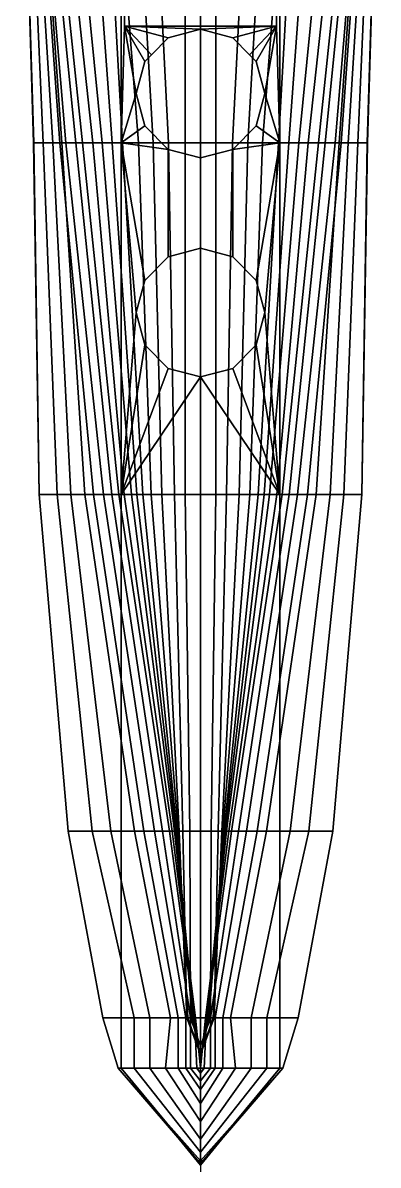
# Model space of a CAD drawing. Header units: millimetres. Extents: x -8 to 8, y -200 to 14.
# Drawn here: x -7.58 to 7.58, y -200.08 to -151.25 of the extents above; entities that cross this region are included whole.
import ezdxf

# ---------------------------------------------------------------- set-up
doc = ezdxf.new("R2010")
doc.units = ezdxf.units.MM
doc.layers.add('drawing', color=9, linetype='Continuous')
doc.layers.add('superstructure', color=3, linetype='Continuous')

msp = doc.modelspace()

# ---------------------------------------------------------------- linework, layer by layer
for points in [[(-3.38, -141.14, -31.53), (-7.58, -141.14, -31.83), (-7.13, -156.39, -31.77), (-3.38, -156.39, -31.53)], [(-7.58, -141.14, -31.83), (-7.58, -141.14, -32.03), (-7.11, -156.39, -31.89), (-7.13, -156.39, -31.77)], [(-7.58, -141.14, -32.03), (-7.39, -141.14, -33.03), (-6.72, -156.39, -33.03), (-7.11, -156.39, -31.89)], [(-7.39, -141.14, -33.03), (-7.25, -141.14, -34.03), (-6.3, -156.39, -34.53), (-6.72, -156.39, -33.03)], [(-7.25, -141.14, -34.03), (-6.99, -141.14, -36.16), (-5.92, -156.39, -36.22), (-6.3, -156.39, -34.53)], [(-6.99, -141.14, -36.16), (-7.1, -141.14, -36.37), (-6.01, -156.39, -36.35), (-5.92, -156.39, -36.22)], [(-7.1, -141.14, -36.37), (-7.03, -141.14, -37.94), (-5.74, -156.39, -37.94), (-6.01, -156.39, -36.35)], [(-7.03, -141.14, -37.94), (-6.84, -141.14, -39.32), (-5.32, -156.39, -39.32), (-5.74, -156.39, -37.94)], [(-6.84, -141.14, -39.32), (-6.63, -141.14, -40.07), (-5.03, -156.39, -40.07), (-5.32, -156.39, -39.32)], [(-6.63, -141.14, -40.07), (-6.24, -141.14, -41.01), (-4.6, -156.39, -41.01), (-5.03, -156.39, -40.07)], [(-6.24, -141.14, -41.01), (-5.7, -141.14, -41.95), (-4.19, -156.39, -41.75), (-4.6, -156.39, -41.01)], [(-5.7, -141.14, -41.95), (-4.88, -141.14, -42.9), (-3.77, -156.39, -42.37), (-4.19, -156.39, -41.75)], [(-4.88, -141.14, -42.9), (-4.18, -141.14, -43.5), (-3.33, -156.39, -42.93), (-3.77, -156.39, -42.37)], [(-4.18, -141.14, -43.5), (-3.83, -141.14, -43.78), (-2.65, -156.39, -43.59), (-3.33, -156.39, -42.93)], [(-3.83, -141.14, -43.78), (-2.89, -141.14, -44.27), (-2.02, -156.39, -44.07), (-2.65, -156.39, -43.59)], [(-3.25, -141.14, -31.47), (-3.38, -141.14, -31.53), (-3.38, -156.39, -31.53), (-3.25, -151.4, -31.47)], [(-2.89, -141.14, -44.27), (-2.14, -141.14, -44.53), (-1.37, -156.39, -44.39), (-2.02, -156.39, -44.07)], [(-2.14, -141.14, -44.53), (-0.66, -141.14, -44.66), (-0.66, -156.39, -44.59), (-1.37, -156.39, -44.39)], [(0, -156.39, -44.66), (-0.66, -156.39, -44.59), (-0.66, -141.14, -44.66), (0, -141.14, -44.66)], [(0, -141.14, -44.66), (0.66, -141.14, -44.66), (0.66, -156.39, -44.59), (0, -156.39, -44.66)], [(1.37, -156.39, -44.39), (0.66, -156.39, -44.59), (0.66, -141.14, -44.66), (2.14, -141.14, -44.53)], [(2.02, -156.39, -44.07), (1.37, -156.39, -44.39), (2.14, -141.14, -44.53), (2.89, -141.14, -44.27)], [(2.65, -156.39, -43.59), (2.02, -156.39, -44.07), (2.89, -141.14, -44.27), (3.83, -141.14, -43.78)], [(3.33, -156.39, -42.93), (2.65, -156.39, -43.59), (3.83, -141.14, -43.78), (4.18, -141.14, -43.5)], [(3.25, -151.4, -31.47), (3.38, -156.39, -31.53), (3.38, -141.14, -31.53), (3.25, -141.14, -31.47)], [(3.77, -156.39, -42.37), (3.33, -156.39, -42.93), (4.18, -141.14, -43.5), (4.88, -141.14, -42.9)], [(3.38, -156.39, -31.53), (7.13, -156.39, -31.77), (7.58, -141.14, -31.83), (3.38, -141.14, -31.53)], [(4.19, -156.39, -41.75), (3.77, -156.39, -42.37), (4.88, -141.14, -42.9), (5.7, -141.14, -41.95)], [(4.6, -156.39, -41.01), (4.19, -156.39, -41.75), (5.7, -141.14, -41.95), (6.24, -141.14, -41.01)], [(5.03, -156.39, -40.07), (4.6, -156.39, -41.01), (6.24, -141.14, -41.01), (6.63, -141.14, -40.07)], [(5.32, -156.39, -39.32), (5.03, -156.39, -40.07), (6.63, -141.14, -40.07), (6.84, -141.14, -39.32)], [(5.74, -156.39, -37.94), (5.32, -156.39, -39.32), (6.84, -141.14, -39.32), (7.03, -141.14, -37.94)], [(6.01, -156.39, -36.35), (5.74, -156.39, -37.94), (7.03, -141.14, -37.94), (7.1, -141.14, -36.37)], [(5.92, -156.39, -36.22), (6.01, -156.39, -36.35), (7.1, -141.14, -36.37), (6.99, -141.14, -36.16)], [(6.3, -156.39, -34.53), (5.92, -156.39, -36.22), (6.99, -141.14, -36.16), (7.25, -141.14, -34.03)], [(6.72, -156.39, -33.03), (6.3, -156.39, -34.53), (7.25, -141.14, -34.03), (7.39, -141.14, -33.03)], [(7.11, -156.39, -31.89), (6.72, -156.39, -33.03), (7.39, -141.14, -33.03), (7.58, -141.14, -32.03)], [(7.13, -156.39, -31.77), (7.11, -156.39, -31.89), (7.58, -141.14, -32.03), (7.58, -141.14, -31.83)], [(-2.75, -154.28, -31.47), (-3.25, -151.4, -31.47), (-3.38, -156.39, -31.53)], [(-2.382, -152.905, -31.47), (-3.25, -151.4, -31.47), (-2.75, -154.28, -31.47)], [(-2.094, -152.618, -31.47), (-3.25, -151.4, -31.47), (-2.382, -152.905, -31.47)], [(2.382, -152.905, -31.47), (3.25, -151.4, -31.47), (2.094, -152.618, -31.47)], [(2.75, -154.28, -31.47), (3.25, -151.4, -31.47), (2.382, -152.905, -31.47)], [(3.38, -156.39, -31.53), (3.25, -151.4, -31.47), (2.75, -154.28, -31.47)], [(-2.382, -155.655, -31.47), (-2.75, -154.28, -31.47), (-3.38, -156.39, -31.53)], [(3.38, -156.39, -31.53), (2.75, -154.28, -31.47), (2.382, -155.655, -31.47)], [(-1.375, -156.662, -31.47), (-2.382, -155.655, -31.47), (-3.38, -156.39, -31.53)], [(3.38, -156.39, -31.53), (2.382, -155.655, -31.47), (1.375, -156.662, -31.47)], [(-7.13, -156.39, -31.77), (-7.11, -156.39, -31.89), (-6.89, -171.41, -31.77), (-6.89, -171.41, -31.66)], [(-3.38, -156.39, -31.53), (-7.13, -156.39, -31.77), (-6.89, -171.41, -31.66), (-3.38, -171.41, -31.42)], [(-7.11, -156.39, -31.89), (-6.72, -156.39, -33.03), (-6.12, -171.41, -32.74), (-6.89, -171.41, -31.77)], [(-6.72, -156.39, -33.03), (-6.3, -156.39, -34.53), (-5.53, -171.41, -33.62), (-6.12, -171.41, -32.74)], [(-6.3, -156.39, -34.53), (-5.92, -156.39, -36.22), (-4.93, -171.41, -34.8), (-5.53, -171.41, -33.62)], [(-6.01, -156.39, -36.35), (-5.74, -156.39, -37.94), (-4.14, -171.41, -36.9), (-4.56, -171.41, -35.65)], [(-5.92, -156.39, -36.22), (-6.01, -156.39, -36.35), (-4.56, -171.41, -35.65), (-4.93, -171.41, -34.8)], [(-5.74, -156.39, -37.94), (-5.32, -156.39, -39.32), (-3.78, -171.41, -38.15), (-4.14, -171.41, -36.9)], [(-5.32, -156.39, -39.32), (-5.03, -156.39, -40.07), (-3.48, -171.41, -39.51), (-3.78, -171.41, -38.15)], [(-5.03, -156.39, -40.07), (-4.6, -156.39, -41.01), (-3.26, -171.41, -40.33), (-3.48, -171.41, -39.51)], [(-4.6, -156.39, -41.01), (-4.19, -156.39, -41.75), (-2.95, -171.41, -41.25), (-3.26, -171.41, -40.33)], [(-4.19, -156.39, -41.75), (-3.77, -156.39, -42.37), (-2.72, -171.41, -41.88), (-2.95, -171.41, -41.25)], [(-3.77, -156.39, -42.37), (-3.33, -156.39, -42.93), (-2.46, -171.41, -42.41), (-2.72, -171.41, -41.88)], [(-1.375, -156.662, -31.47), (-3.38, -156.39, -31.53), (-2.382, -162.265, -31.42), (-1.375, -161.258, -31.43)], [(-3.38, -156.39, -31.53), (-3.38, -156.39, -31.53), (-2.75, -163.64, -31.41), (-2.382, -162.265, -31.42)], [(-3.38, -156.39, -31.53), (-3.38, -156.39, -31.53), (-3.38, -171.41, -31.42), (-2.75, -163.64, -31.41)], [(-3.33, -156.39, -42.93), (-2.65, -156.39, -43.59), (-2.11, -171.41, -43.08), (-2.46, -171.41, -42.41)], [(-2.65, -156.39, -43.59), (-2.02, -156.39, -44.07), (-1.65, -171.41, -43.71), (-2.11, -171.41, -43.08)], [(-2.02, -156.39, -44.07), (-1.37, -156.39, -44.39), (-1.11, -171.41, -44.22), (-1.65, -171.41, -43.71)], [(0, -157.03, -31.47), (-1.375, -156.662, -31.47), (-1.375, -161.258, -31.43), (0, -160.89, -31.43)], [(-1.37, -156.39, -44.39), (-0.66, -156.39, -44.59), (-0.66, -171.41, -44.49), (-1.11, -171.41, -44.22)], [(0, -171.41, -44.66), (-0.66, -171.41, -44.49), (-0.66, -156.39, -44.59), (0, -156.39, -44.66)], [(0, -156.39, -44.66), (0.66, -156.39, -44.59), (0.66, -171.41, -44.49), (0, -171.41, -44.66)], [(1.375, -156.662, -31.47), (0, -157.03, -31.47), (0, -160.89, -31.43), (1.375, -161.258, -31.43)], [(1.11, -171.41, -44.22), (0.66, -171.41, -44.49), (0.66, -156.39, -44.59), (1.37, -156.39, -44.39)], [(1.65, -171.41, -43.71), (1.11, -171.41, -44.22), (1.37, -156.39, -44.39), (2.02, -156.39, -44.07)], [(3.38, -156.39, -31.53), (1.375, -156.662, -31.47), (1.375, -161.258, -31.43), (2.382, -162.265, -31.42)], [(2.11, -171.41, -43.08), (1.65, -171.41, -43.71), (2.02, -156.39, -44.07), (2.65, -156.39, -43.59)], [(2.46, -171.41, -42.41), (2.11, -171.41, -43.08), (2.65, -156.39, -43.59), (3.33, -156.39, -42.93)], [(3.38, -156.39, -31.53), (3.38, -156.39, -31.53), (2.382, -162.265, -31.42), (2.75, -163.64, -31.41)], [(2.72, -171.41, -41.88), (2.46, -171.41, -42.41), (3.33, -156.39, -42.93), (3.77, -156.39, -42.37)], [(2.95, -171.41, -41.25), (2.72, -171.41, -41.88), (3.77, -156.39, -42.37), (4.19, -156.39, -41.75)], [(3.38, -156.39, -31.53), (3.38, -156.39, -31.53), (2.75, -163.64, -31.41), (3.38, -171.41, -31.42)], [(3.26, -171.41, -40.33), (2.95, -171.41, -41.25), (4.19, -156.39, -41.75), (4.6, -156.39, -41.01)], [(3.48, -171.41, -39.51), (3.26, -171.41, -40.33), (4.6, -156.39, -41.01), (5.03, -156.39, -40.07)], [(3.38, -171.41, -31.42), (6.89, -171.41, -31.66), (7.13, -156.39, -31.77), (3.38, -156.39, -31.53)], [(3.78, -171.41, -38.15), (3.48, -171.41, -39.51), (5.03, -156.39, -40.07), (5.32, -156.39, -39.32)], [(4.14, -171.41, -36.9), (3.78, -171.41, -38.15), (5.32, -156.39, -39.32), (5.74, -156.39, -37.94)], [(4.56, -171.41, -35.65), (4.14, -171.41, -36.9), (5.74, -156.39, -37.94), (6.01, -156.39, -36.35)], [(4.93, -171.41, -34.8), (4.56, -171.41, -35.65), (6.01, -156.39, -36.35), (5.92, -156.39, -36.22)], [(5.53, -171.41, -33.62), (4.93, -171.41, -34.8), (5.92, -156.39, -36.22), (6.3, -156.39, -34.53)], [(6.12, -171.41, -32.74), (5.53, -171.41, -33.62), (6.3, -156.39, -34.53), (6.72, -156.39, -33.03)], [(6.89, -171.41, -31.77), (6.12, -171.41, -32.74), (6.72, -156.39, -33.03), (7.11, -156.39, -31.89)], [(6.89, -171.41, -31.66), (6.89, -171.41, -31.77), (7.11, -156.39, -31.89), (7.13, -156.39, -31.77)], [(-2.75, -163.64, -31.41), (-2.75, -163.64, -31.41), (-3.38, -171.41, -31.42), (-2.382, -165.015, -31.4)], [(2.75, -163.64, -31.41), (2.75, -163.64, -31.41), (2.382, -165.015, -31.4), (3.38, -171.41, -31.42)], [(-2.382, -165.015, -31.4), (-2.382, -165.015, -31.4), (-3.38, -171.41, -31.42), (-1.375, -166.022, -31.39)], [(2.382, -165.015, -31.4), (2.382, -165.015, -31.4), (1.375, -166.022, -31.39), (3.38, -171.41, -31.42)], [(-1.375, -166.022, -31.39), (-1.375, -166.022, -31.39), (-3.38, -171.41, -31.42), (0, -166.39, -31.39)], [(0, -166.39, -31.39), (0, -166.39, -31.39), (-3.38, -171.41, -31.42), (0, -171.41, -31.35)], [(1.375, -166.022, -31.39), (1.375, -166.022, -31.39), (0, -166.39, -31.39), (3.38, -171.41, -31.42)], [(0, -166.39, -31.39), (0, -166.39, -31.39), (0, -171.41, -31.35), (3.38, -171.41, -31.42)], [(-6.89, -171.41, -31.77), (-6.12, -171.41, -32.74), (-4.62, -185.81, -32.26), (-5.65, -185.81, -31.59)], [(-3.38, -171.41, -31.42), (-6.89, -171.41, -31.66), (-5.65, -185.81, -31.48), (-3.38, -185.81, -31.26)], [(-6.89, -171.41, -31.66), (-6.89, -171.41, -31.77), (-5.65, -185.81, -31.59), (-5.65, -185.81, -31.48)], [(-6.12, -171.41, -32.74), (-5.53, -171.41, -33.62), (-3.82, -185.81, -33.12), (-4.62, -185.81, -32.26)], [(-5.53, -171.41, -33.62), (-4.93, -171.41, -34.8), (-2.82, -185.81, -34.8), (-3.82, -185.81, -33.12)], [(-4.93, -171.41, -34.8), (-4.56, -171.41, -35.65), (-2.42, -185.81, -35.65), (-2.82, -185.81, -34.8)], [(-4.56, -171.41, -35.65), (-4.14, -171.41, -36.9), (-1.97, -185.81, -36.9), (-2.42, -185.81, -35.65)], [(-4.14, -171.41, -36.9), (-3.78, -171.41, -38.15), (-1.62, -185.81, -38.15), (-1.97, -185.81, -36.9)], [(-3.78, -171.41, -38.15), (-3.48, -171.41, -39.51), (-1.33, -185.81, -39.51), (-1.62, -185.81, -38.15)], [(-3.48, -171.41, -39.51), (-3.26, -171.41, -40.33), (-1.21, -185.81, -40.33), (-1.33, -185.81, -39.51)], [(0, -171.41, -31.35), (-3.38, -171.41, -31.42), (-3.38, -185.81, -31.26), (0, -185.81, -31.16)], [(-3.26, -171.41, -40.33), (-2.95, -171.41, -41.25), (-1.11, -185.81, -41.25), (-1.21, -185.81, -40.33)], [(-2.95, -171.41, -41.25), (-2.72, -171.41, -41.88), (-1.05, -185.81, -41.88), (-1.11, -185.81, -41.25)], [(-2.72, -171.41, -41.88), (-2.46, -171.41, -42.41), (-1.01, -185.81, -42.41), (-1.05, -185.81, -41.88)], [(-2.46, -171.41, -42.41), (-2.11, -171.41, -43.08), (-0.96, -185.81, -43.51), (-1.01, -185.81, -42.41)], [(-2.11, -171.41, -43.08), (-1.65, -171.41, -43.71), (-0.91, -185.81, -43.78), (-0.96, -185.81, -43.51)], [(-1.65, -171.41, -43.71), (-1.11, -171.41, -44.22), (-0.75, -185.81, -44.22), (-0.91, -185.81, -43.78)], [(-1.11, -171.41, -44.22), (-0.66, -171.41, -44.49), (-0.46, -185.81, -44.53), (-0.75, -185.81, -44.22)], [(0, -185.81, -44.66), (-0.46, -185.81, -44.53), (-0.66, -171.41, -44.49), (0, -171.41, -44.66)], [(0, -171.41, -44.66), (0.66, -171.41, -44.49), (0.46, -185.81, -44.53), (0, -185.81, -44.66)], [(0, -185.81, -31.16), (3.38, -185.81, -31.26), (3.38, -171.41, -31.42), (0, -171.41, -31.35)], [(0.75, -185.81, -44.22), (0.46, -185.81, -44.53), (0.66, -171.41, -44.49), (1.11, -171.41, -44.22)], [(0.91, -185.81, -43.78), (0.75, -185.81, -44.22), (1.11, -171.41, -44.22), (1.65, -171.41, -43.71)], [(0.96, -185.81, -43.51), (0.91, -185.81, -43.78), (1.65, -171.41, -43.71), (2.11, -171.41, -43.08)], [(1.01, -185.81, -42.41), (0.96, -185.81, -43.51), (2.11, -171.41, -43.08), (2.46, -171.41, -42.41)], [(1.05, -185.81, -41.88), (1.01, -185.81, -42.41), (2.46, -171.41, -42.41), (2.72, -171.41, -41.88)], [(1.11, -185.81, -41.25), (1.05, -185.81, -41.88), (2.72, -171.41, -41.88), (2.95, -171.41, -41.25)], [(1.21, -185.81, -40.33), (1.11, -185.81, -41.25), (2.95, -171.41, -41.25), (3.26, -171.41, -40.33)], [(1.33, -185.81, -39.51), (1.21, -185.81, -40.33), (3.26, -171.41, -40.33), (3.48, -171.41, -39.51)], [(1.62, -185.81, -38.15), (1.33, -185.81, -39.51), (3.48, -171.41, -39.51), (3.78, -171.41, -38.15)], [(1.97, -185.81, -36.9), (1.62, -185.81, -38.15), (3.78, -171.41, -38.15), (4.14, -171.41, -36.9)], [(2.42, -185.81, -35.65), (1.97, -185.81, -36.9), (4.14, -171.41, -36.9), (4.56, -171.41, -35.65)], [(2.82, -185.81, -34.8), (2.42, -185.81, -35.65), (4.56, -171.41, -35.65), (4.93, -171.41, -34.8)], [(3.82, -185.81, -33.12), (2.82, -185.81, -34.8), (4.93, -171.41, -34.8), (5.53, -171.41, -33.62)], [(3.38, -185.81, -31.26), (5.65, -185.81, -31.48), (6.89, -171.41, -31.66), (3.38, -171.41, -31.42)], [(4.62, -185.81, -32.26), (3.82, -185.81, -33.12), (5.53, -171.41, -33.62), (6.12, -171.41, -32.74)], [(5.65, -185.81, -31.59), (4.62, -185.81, -32.26), (6.12, -171.41, -32.74), (6.89, -171.41, -31.77)], [(5.65, -185.81, -31.48), (5.65, -185.81, -31.59), (6.89, -171.41, -31.77), (6.89, -171.41, -31.66)], [(-5.65, -185.81, -31.59), (-4.62, -185.81, -32.26), (-2.83, -193.78, -32.26), (-4.17, -193.78, -31.06)], [(-3.38, -185.81, -31.26), (-5.65, -185.81, -31.48), (-4.17, -193.78, -30.99), (-3.38, -193.78, -30.91)], [(-5.65, -185.81, -31.48), (-5.65, -185.81, -31.59), (-4.17, -193.78, -31.06), (-4.17, -193.78, -30.99)], [(-4.62, -185.81, -32.26), (-3.82, -185.81, -33.12), (-2.16, -193.78, -33.12), (-2.83, -193.78, -32.26)], [(-3.82, -185.81, -33.12), (-2.82, -185.81, -34.8), (-1.28, -193.78, -34.8), (-2.16, -193.78, -33.12)], [(0, -185.81, -31.16), (-3.38, -185.81, -31.26), (-3.38, -193.78, -30.91), (0, -193.78, -30.78)], [(-2.82, -185.81, -34.8), (-2.42, -185.81, -35.65), (-0.96, -193.78, -35.65), (-1.28, -193.78, -34.8)], [(-2.42, -185.81, -35.65), (-1.97, -185.81, -36.9), (-0.63, -193.78, -36.9), (-0.96, -193.78, -35.65)], [(-1.97, -185.81, -36.9), (-1.62, -185.81, -38.15), (-0.42, -193.78, -38.15), (-0.63, -193.78, -36.9)], [(-1.62, -185.81, -38.15), (-1.33, -185.81, -39.51), (-0.25, -193.78, -39.51), (-0.42, -193.78, -38.15)], [(-1.33, -185.81, -39.51), (-1.21, -185.81, -40.33), (-0.22, -193.78, -40.33), (-0.25, -193.78, -39.51)], [(-1.21, -185.81, -40.33), (-1.11, -185.81, -41.25), (-0.25, -193.78, -41.25), (-0.22, -193.78, -40.33)], [(-1.11, -185.81, -41.25), (-1.05, -185.81, -41.88), (-0.29, -193.78, -41.88), (-0.25, -193.78, -41.25)], [(-1.05, -185.81, -41.88), (-1.01, -185.81, -42.41), (-0.36, -193.78, -42.41), (-0.29, -193.78, -41.88)], [(-1.01, -185.81, -42.41), (-0.96, -185.81, -43.51), (-0.54, -193.78, -43.51), (-0.36, -193.78, -42.41)], [(-0.96, -185.81, -43.51), (-0.91, -185.81, -43.78), (-0.59, -193.78, -43.78), (-0.54, -193.78, -43.51)], [(-0.91, -185.81, -43.78), (-0.75, -185.81, -44.22), (-0.58, -193.78, -44.22), (-0.59, -193.78, -43.78)], [(-0.75, -185.81, -44.22), (-0.46, -185.81, -44.53), (-0.42, -193.78, -44.53), (-0.58, -193.78, -44.22)], [(0, -193.78, -44.66), (-0.42, -193.78, -44.53), (-0.46, -185.81, -44.53), (0, -185.81, -44.66)], [(0, -185.81, -44.66), (0.46, -185.81, -44.53), (0.42, -193.78, -44.53), (0, -193.78, -44.66)], [(0, -193.78, -30.78), (3.38, -193.78, -30.91), (3.38, -185.81, -31.26), (0, -185.81, -31.16)], [(0.22, -193.78, -40.33), (0.25, -193.78, -41.25), (1.11, -185.81, -41.25), (1.21, -185.81, -40.33)], [(0.25, -193.78, -39.51), (0.22, -193.78, -40.33), (1.21, -185.81, -40.33), (1.33, -185.81, -39.51)], [(0.42, -193.78, -38.15), (0.25, -193.78, -39.51), (1.33, -185.81, -39.51), (1.62, -185.81, -38.15)], [(0.25, -193.78, -41.25), (0.29, -193.78, -41.88), (1.05, -185.81, -41.88), (1.11, -185.81, -41.25)], [(0.29, -193.78, -41.88), (0.36, -193.78, -42.41), (1.01, -185.81, -42.41), (1.05, -185.81, -41.88)], [(0.36, -193.78, -42.41), (0.54, -193.78, -43.51), (0.96, -185.81, -43.51), (1.01, -185.81, -42.41)], [(0.58, -193.78, -44.22), (0.42, -193.78, -44.53), (0.46, -185.81, -44.53), (0.75, -185.81, -44.22)], [(0.63, -193.78, -36.9), (0.42, -193.78, -38.15), (1.62, -185.81, -38.15), (1.97, -185.81, -36.9)], [(0.54, -193.78, -43.51), (0.59, -193.78, -43.78), (0.91, -185.81, -43.78), (0.96, -185.81, -43.51)], [(0.59, -193.78, -43.78), (0.58, -193.78, -44.22), (0.75, -185.81, -44.22), (0.91, -185.81, -43.78)], [(0.96, -193.78, -35.65), (0.63, -193.78, -36.9), (1.97, -185.81, -36.9), (2.42, -185.81, -35.65)], [(1.28, -193.78, -34.8), (0.96, -193.78, -35.65), (2.42, -185.81, -35.65), (2.82, -185.81, -34.8)], [(2.16, -193.78, -33.12), (1.28, -193.78, -34.8), (2.82, -185.81, -34.8), (3.82, -185.81, -33.12)], [(2.83, -193.78, -32.26), (2.16, -193.78, -33.12), (3.82, -185.81, -33.12), (4.62, -185.81, -32.26)], [(4.17, -193.78, -31.06), (2.83, -193.78, -32.26), (4.62, -185.81, -32.26), (5.65, -185.81, -31.59)], [(3.38, -193.78, -30.91), (4.17, -193.78, -30.99), (5.65, -185.81, -31.48), (3.38, -185.81, -31.26)], [(4.17, -193.78, -30.99), (4.17, -193.78, -31.06), (5.65, -185.81, -31.59), (5.65, -185.81, -31.48)], [(-4.17, -193.78, -31.06), (-2.83, -193.78, -32.26), (-2.83, -195.94, -31.41), (-3.51, -195.94, -30.99)], [(-3.38, -193.78, -30.91), (-4.17, -193.78, -30.99), (-3.51, -195.94, -30.92), (-3.38, -195.94, -30.91)], [(-4.17, -193.78, -30.99), (-4.17, -193.78, -31.06), (-3.51, -195.94, -30.99), (-3.51, -195.94, -30.92)], [(0, -193.78, -30.78), (-3.38, -193.78, -30.91), (-3.38, -195.94, -30.91), (0, -195.94, -30.78)], [(-2.83, -193.78, -32.26), (-2.16, -193.78, -33.12), (-2.16, -195.94, -32.01), (-2.83, -195.94, -31.41)], [(-2.16, -193.78, -33.12), (-1.28, -193.78, -34.8), (-1.49, -195.94, -32.91), (-2.16, -195.94, -32.01)], [(-1.28, -193.78, -34.8), (-0.96, -193.78, -35.65), (-0.96, -195.94, -34), (-1.49, -195.94, -32.91)], [(-0.96, -193.78, -35.65), (-0.63, -193.78, -36.9), (-0.63, -195.94, -34.93), (-0.96, -195.94, -34)], [(-0.63, -193.78, -36.9), (-0.42, -193.78, -38.15), (-0.42, -195.94, -35.7), (-0.63, -195.94, -34.93)], [(-0.54, -193.78, -43.51), (-0.59, -193.78, -43.78), (0, -195.35, -43.78), (0, -195.35, -43.51)], [(-0.59, -193.78, -43.78), (-0.58, -193.78, -44.22), (0, -195.29, -44.22), (0, -195.35, -43.78)], [(-0.58, -193.78, -44.22), (-0.42, -193.78, -44.53), (0, -194.99, -44.53), (0, -195.29, -44.22)], [(-0.36, -193.78, -42.41), (-0.54, -193.78, -43.51), (0, -195.35, -43.51), (0, -195.47, -42.41)], [(0, -194.78, -44.66), (0, -194.99, -44.53), (-0.42, -193.78, -44.53), (0, -193.78, -44.66)], [(-0.42, -193.78, -38.15), (-0.25, -193.78, -39.51), (-0.15, -195.94, -36.99), (-0.42, -195.94, -35.7)], [(-0.29, -193.78, -41.88), (-0.36, -193.78, -42.41), (0, -195.47, -42.41), (0, -195.57, -41.88)], [(-0.25, -193.78, -41.25), (-0.29, -193.78, -41.88), (0, -195.57, -41.88), (0, -195.65, -41.25)], [(-0.25, -193.78, -39.51), (-0.22, -193.78, -40.33), (0, -195.94, -38.67), (-0.15, -195.94, -36.99)], [(-0.22, -193.78, -40.33), (-0.25, -193.78, -41.25), (0, -195.65, -41.25), (0, -195.94, -38.67)], [(0, -195.57, -41.88), (0, -195.47, -42.41), (0.36, -193.78, -42.41), (0.29, -193.78, -41.88)], [(0, -193.78, -44.66), (0.42, -193.78, -44.53), (0, -194.99, -44.53), (0, -194.78, -44.66)], [(0, -195.35, -43.78), (0, -195.29, -44.22), (0.58, -193.78, -44.22), (0.59, -193.78, -43.78)], [(0, -195.35, -43.51), (0, -195.35, -43.78), (0.59, -193.78, -43.78), (0.54, -193.78, -43.51)], [(0, -195.29, -44.22), (0, -194.99, -44.53), (0.42, -193.78, -44.53), (0.58, -193.78, -44.22)], [(0, -195.47, -42.41), (0, -195.35, -43.51), (0.54, -193.78, -43.51), (0.36, -193.78, -42.41)], [(0, -195.65, -41.25), (0, -195.57, -41.88), (0.29, -193.78, -41.88), (0.25, -193.78, -41.25)], [(0, -195.94, -38.67), (0, -195.65, -41.25), (0.25, -193.78, -41.25), (0.22, -193.78, -40.33)], [(0.15, -195.94, -36.99), (0, -195.94, -38.67), (0.22, -193.78, -40.33), (0.25, -193.78, -39.51)], [(0, -195.94, -30.78), (3.38, -195.94, -30.91), (3.38, -193.78, -30.91), (0, -193.78, -30.78)], [(0.42, -195.94, -35.7), (0.15, -195.94, -36.99), (0.25, -193.78, -39.51), (0.42, -193.78, -38.15)], [(0.63, -195.94, -34.93), (0.42, -195.94, -35.7), (0.42, -193.78, -38.15), (0.63, -193.78, -36.9)], [(0.96, -195.94, -34), (0.63, -195.94, -34.93), (0.63, -193.78, -36.9), (0.96, -193.78, -35.65)], [(1.49, -195.94, -32.91), (0.96, -195.94, -34), (0.96, -193.78, -35.65), (1.28, -193.78, -34.8)], [(2.16, -195.94, -32.01), (1.49, -195.94, -32.91), (1.28, -193.78, -34.8), (2.16, -193.78, -33.12)], [(2.83, -195.94, -31.41), (2.16, -195.94, -32.01), (2.16, -193.78, -33.12), (2.83, -193.78, -32.26)], [(3.51, -195.94, -30.99), (2.83, -195.94, -31.41), (2.83, -193.78, -32.26), (4.17, -193.78, -31.06)], [(3.38, -195.94, -30.91), (3.51, -195.94, -30.92), (4.17, -193.78, -30.99), (3.38, -193.78, -30.91)], [(3.51, -195.94, -30.92), (3.51, -195.94, -30.99), (4.17, -193.78, -31.06), (4.17, -193.78, -30.99)], [(-3.38, -195.94, -30.91), (-3.51, -195.94, -30.92), (0, -200.02, -30.92), (0, -200.03, -30.91)], [(-3.51, -195.94, -30.99), (-2.83, -195.94, -31.41), (0, -199.52, -31.41), (0, -199.89, -30.99)], [(-3.51, -195.94, -30.92), (-3.51, -195.94, -30.99), (0, -199.89, -30.99), (0, -200.02, -30.92)], [(0, -195.94, -30.78), (-3.38, -195.94, -30.91), (0, -200.08, -30.78)], [(0, -200.08, -30.78), (-3.38, -195.94, -30.91), (0, -200.03, -30.91)], [(-2.83, -195.94, -31.41), (-2.16, -195.94, -32.01), (0, -198.97, -32.01), (0, -199.52, -31.41)], [(-2.16, -195.94, -32.01), (-1.49, -195.94, -32.91), (0, -198.21, -32.91), (0, -198.97, -32.01)], [(-1.49, -195.94, -32.91), (-0.96, -195.94, -34), (0, -197.45, -34), (0, -198.21, -32.91)], [(-0.96, -195.94, -34), (-0.63, -195.94, -34.93), (0, -196.84, -34.93), (0, -197.45, -34)], [(-0.63, -195.94, -34.93), (-0.42, -195.94, -35.7), (0, -196.48, -35.7), (0, -196.84, -34.93)], [(-0.42, -195.94, -35.7), (-0.15, -195.94, -36.99), (0, -196.15, -36.99), (0, -196.48, -35.7)], [(-0.15, -195.94, -36.99), (0, -195.94, -38.67), (0, -195.94, -38.67), (0, -196.15, -36.99)], [(0, -196.48, -35.7), (0, -196.15, -36.99), (0.15, -195.94, -36.99), (0.42, -195.94, -35.7)], [(0, -196.15, -36.99), (0, -195.94, -38.67), (0, -195.94, -38.67), (0.15, -195.94, -36.99)], [(0, -198.21, -32.91), (0, -197.45, -34), (0.96, -195.94, -34), (1.49, -195.94, -32.91)], [(0, -196.84, -34.93), (0, -196.48, -35.7), (0.42, -195.94, -35.7), (0.63, -195.94, -34.93)], [(0, -197.45, -34), (0, -196.84, -34.93), (0.63, -195.94, -34.93), (0.96, -195.94, -34)], [(0, -198.97, -32.01), (0, -198.21, -32.91), (1.49, -195.94, -32.91), (2.16, -195.94, -32.01)], [(0, -199.52, -31.41), (0, -198.97, -32.01), (2.16, -195.94, -32.01), (2.83, -195.94, -31.41)], [(0, -200.03, -30.91), (0, -200.02, -30.92), (3.51, -195.94, -30.92), (3.38, -195.94, -30.91)], [(0, -200.02, -30.92), (0, -199.89, -30.99), (3.51, -195.94, -30.99), (3.51, -195.94, -30.92)], [(0, -199.89, -30.99), (0, -199.52, -31.41), (2.83, -195.94, -31.41), (3.51, -195.94, -30.99)], [(0, -200.08, -30.78), (0, -200.08, -30.78), (3.38, -195.94, -30.91), (0, -195.94, -30.78)], [(0, -200.08, -30.78), (0, -200.08, -30.78), (0, -200.03, -30.91), (3.38, -195.94, -30.91)], [(-0.03, -199.848, -30.78), (-0.06, -199.9, -30.78), (-0.06, -199.9, -25.66), (-0.03, -199.848, -25.66)], [(-0.03, -199.848, -25.66), (-0.06, -199.9, -25.66), (-0.03, -199.952, -25.66), (0.03, -199.848, -25.66)], [(-0.06, -199.9, -30.78), (-0.03, -199.952, -30.78), (-0.03, -199.952, -25.66), (-0.06, -199.9, -25.66)], [(0.03, -199.848, -30.78), (-0.03, -199.848, -30.78), (-0.03, -199.848, -25.66), (0.03, -199.848, -25.66)], [(0.03, -199.848, -25.66), (-0.03, -199.952, -25.66), (0.03, -199.952, -25.66), (0.06, -199.9, -25.66)], [(-0.03, -199.952, -30.78), (0.03, -199.952, -30.78), (0.03, -199.952, -25.66), (-0.03, -199.952, -25.66)], [(0.06, -199.9, -30.78), (0.03, -199.848, -30.78), (0.03, -199.848, -25.66), (0.06, -199.9, -25.66)], [(0.03, -199.952, -30.78), (0.06, -199.9, -30.78), (0.06, -199.9, -25.66), (0.03, -199.952, -25.66)]]:
    msp.add_3dface(points)
at = {"layer": 'drawing'}
msp.add_xline((0, -140.99, -61.87), (0, -1), dxfattribs=at)
at = {"layer": 'superstructure'}
for points in [[(-3.25, -141.14, -29.56), (-3.25, -141.14, -31.47), (-3.25, -151.4, -31.47), (-3.25, -151.4, -29.56)], [(3.25, -151.4, -29.56), (3.25, -141.14, -29.56), (-3.25, -141.14, -29.56), (-3.25, -151.4, -29.56)], [(3.25, -151.4, -31.47), (3.25, -141.14, -31.47), (3.25, -141.14, -29.56), (3.25, -151.4, -29.56)], [(-3.25, -151.4, -31.47), (-2.094, -152.618, -31.47), (-2.094, -152.618, -29.56), (-3.25, -151.4, -29.56)], [(-3.25, -151.4, -29.56), (0, -151.53, -29.56), (0, -151.53, -29.56), (3.25, -151.4, -29.56)], [(-3.25, -151.4, -29.56), (-3.25, -151.4, -29.56), (-2.094, -152.618, -29.56), (-1.375, -151.898, -29.56)], [(0, -151.53, -29.56), (-3.25, -151.4, -29.56), (-1.375, -151.898, -29.56), (0, -151.53, -29.56)], [(0, -151.53, -29.56), (-1.375, -151.898, -29.56), (-1.375, -151.898, -28.91), (0, -151.53, -28.91)], [(3.25, -151.4, -29.56), (0, -151.53, -29.56), (0, -151.53, -29.56), (1.375, -151.898, -29.56)], [(1.375, -151.898, -29.56), (0, -151.53, -29.56), (0, -151.53, -28.91), (1.375, -151.898, -28.91)], [(3.25, -151.4, -29.56), (3.25, -151.4, -29.56), (1.375, -151.898, -29.56), (2.094, -152.618, -29.56)], [(2.094, -152.618, -29.56), (2.094, -152.618, -31.47), (3.25, -151.4, -31.47), (3.25, -151.4, -29.56)], [(-1.375, -151.898, -29.56), (-2.094, -152.618, -29.56), (-2.094, -152.618, -28.91), (-1.375, -151.898, -28.91)], [(2.094, -152.618, -29.56), (1.375, -151.898, -29.56), (1.375, -151.898, -28.91), (2.094, -152.618, -28.91)], [(-2.094, -152.618, -31.47), (-2.382, -152.905, -31.47), (-2.382, -152.905, -28.91), (-2.094, -152.618, -28.91)], [(2.382, -152.905, -31.47), (2.094, -152.618, -31.47), (2.094, -152.618, -28.91), (2.382, -152.905, -28.91)], [(-2.382, -152.905, -31.47), (-2.75, -154.28, -31.47), (-2.75, -154.28, -28.91), (-2.382, -152.905, -28.91)], [(2.75, -154.28, -31.47), (2.382, -152.905, -31.47), (2.382, -152.905, -28.91), (2.75, -154.28, -28.91)], [(-2.75, -154.28, -31.47), (-2.382, -155.655, -31.47), (-2.382, -155.655, -28.91), (-2.75, -154.28, -28.91)], [(2.382, -155.655, -31.47), (2.75, -154.28, -31.47), (2.75, -154.28, -28.91), (2.382, -155.655, -28.91)], [(-2.382, -155.655, -31.47), (-1.375, -156.662, -31.47), (-1.375, -156.662, -28.91), (-2.382, -155.655, -28.91)], [(1.375, -156.662, -31.47), (2.382, -155.655, -31.47), (2.382, -155.655, -28.91), (1.375, -156.662, -28.91)], [(-1.375, -156.662, -31.47), (0, -157.03, -31.47), (0, -157.03, -28.91), (-1.375, -156.662, -28.91)], [(0, -157.03, -31.47), (1.375, -156.662, -31.47), (1.375, -156.662, -28.91), (0, -157.03, -28.91)], [(0, -160.89, -31.43), (-1.375, -161.258, -31.43), (-1.375, -161.258, -31.15), (0, -160.89, -31.15)], [(1.375, -161.258, -31.43), (0, -160.89, -31.43), (0, -160.89, -31.15), (1.375, -161.258, -31.15)], [(-1.375, -161.258, -31.43), (-2.382, -162.265, -31.42), (-2.382, -162.265, -31.15), (-1.375, -161.258, -31.15)], [(2.382, -162.265, -31.42), (1.375, -161.258, -31.43), (1.375, -161.258, -31.15), (2.382, -162.265, -31.15)], [(-2.382, -162.265, -31.42), (-2.75, -163.64, -31.41), (-2.75, -163.64, -31.15), (-2.382, -162.265, -31.15)], [(2.75, -163.64, -31.41), (2.382, -162.265, -31.42), (2.382, -162.265, -31.15), (2.75, -163.64, -31.15)], [(-2.75, -163.64, -31.41), (-2.382, -165.015, -31.4), (-2.382, -165.015, -31.15), (-2.75, -163.64, -31.15)], [(2.382, -165.015, -31.4), (2.75, -163.64, -31.41), (2.75, -163.64, -31.15), (2.382, -165.015, -31.15)], [(-2.382, -165.015, -31.4), (-1.375, -166.022, -31.39), (-1.375, -166.022, -31.15), (-2.382, -165.015, -31.15)], [(1.375, -166.022, -31.39), (2.382, -165.015, -31.4), (2.382, -165.015, -31.15), (1.375, -166.022, -31.15)], [(-1.375, -166.022, -31.39), (0, -166.39, -31.39), (0, -166.39, -31.15), (-1.375, -166.022, -31.15)], [(0, -166.39, -31.39), (1.375, -166.022, -31.39), (1.375, -166.022, -31.15), (0, -166.39, -31.15)]]:
    msp.add_3dface(points, dxfattribs=at)

doc.saveas('drawing.dxf')
